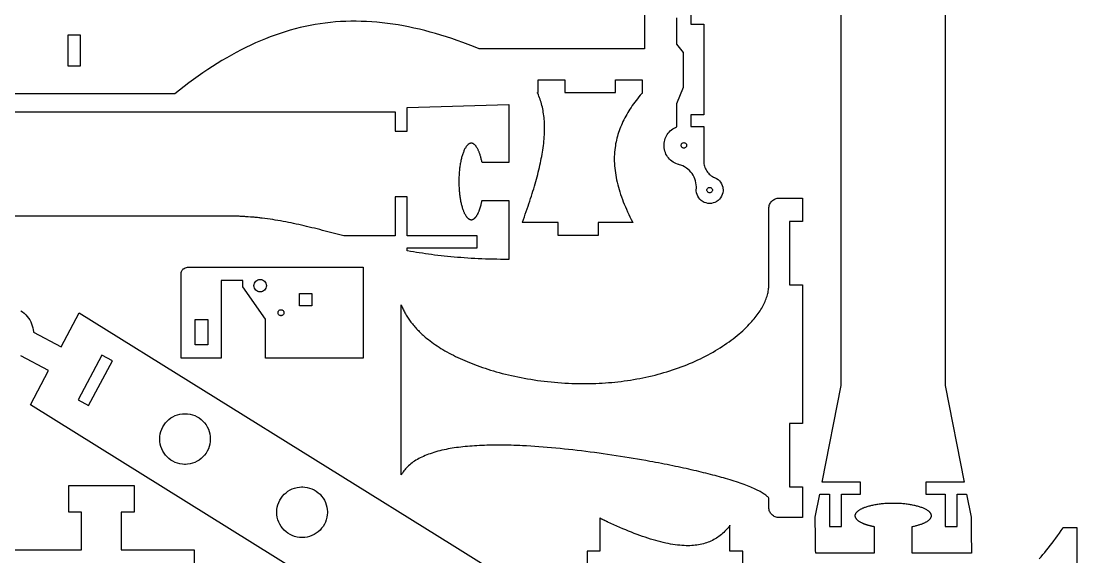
# Model space of a CAD drawing. Extents: x 0 to 272, y 0 to 398.
# Drawn here: x 105.3 to 269, y 164.9 to 247.9 of the extents above; entities that cross this region are included whole.
import ezdxf

# ---------------------------------------------------------------- set-up
doc = ezdxf.new("R2010")
doc.units = 0
doc.layers.get('0').update_dxf_attribs({"linetype": 'CONTINUOUS'})

msp = doc.modelspace()

# ---------------------------------------------------------------- linework, layer by layer
at = {"color": 0}
for points in [[(248.551, 368.201), (248.551, 191.433), (251.483, 176.447), (245.551, 176.447), (245.551, 174.596), (248.551, 174.596), (248.551, 169.568), (250.401, 169.568), (250.401, 174.596), (251.846, 174.596), (252.551, 170.99), (252.551, 170.526), (252.569, 168.204), (252.614, 165.882), (252.626, 165.418), (243.401, 165.418), (243.401, 169.556), (243.535, 169.581), (243.667, 169.608), (243.796, 169.638), (243.922, 169.667), (244.047, 169.697), (244.168, 169.729), (244.287, 169.761), (244.406, 169.794), (244.519, 169.829), (244.631, 169.865), (244.739, 169.901), (244.846, 169.939), (244.949, 169.978), (245.049, 170.017), (245.144, 170.056), (245.239, 170.096), (245.329, 170.138), (245.417, 170.179), (245.5, 170.222), (245.581, 170.265), (245.658, 170.308), (245.732, 170.353), (245.801, 170.397), (245.868, 170.442), (245.931, 170.487), (245.989, 170.533), (246.043, 170.579), (246.094, 170.626), (246.142, 170.672), (246.185, 170.719), (246.224, 170.767), (246.257, 170.811), (246.286, 170.856), (246.314, 170.901), (246.336, 170.946), (246.357, 170.99), (246.374, 171.035), (246.386, 171.081), (246.396, 171.125), (246.403, 171.169), (246.406, 171.214), (246.404, 171.258), (246.401, 171.303), (246.393, 171.347), (246.383, 171.392), (246.369, 171.436), (246.351, 171.481), (246.331, 171.525), (246.307, 171.569), (246.279, 171.614), (246.249, 171.657), (246.214, 171.701), (246.176, 171.744), (246.135, 171.789), (246.09, 171.832), (246.042, 171.875), (245.99, 171.918), (245.936, 171.961), (245.878, 172.004), (245.817, 172.047), (245.751, 172.09), (245.683, 172.132), (245.59, 172.185), (245.493, 172.236), (245.39, 172.288), (245.283, 172.337), (245.171, 172.386), (245.054, 172.433), (244.932, 172.481), (244.806, 172.525), (244.675, 172.569), (244.54, 172.612), (244.401, 172.653), (244.26, 172.693), (244.114, 172.732), (243.964, 172.769), (243.811, 172.804), (243.654, 172.839), (243.496, 172.871), (243.333, 172.903), (243.168, 172.932), (243.001, 172.96), (242.831, 172.985), (242.658, 173.01), (242.485, 173.032), (242.308, 173.053), (242.129, 173.071), (241.95, 173.087), (241.768, 173.103), (241.586, 173.115), (241.401, 173.126), (241.217, 173.135), (241.031, 173.142), (240.844, 173.146), (240.658, 173.149), (240.472, 173.15), (240.286, 173.149), (240.1, 173.144), (239.914, 173.139), (239.729, 173.132), (239.546, 173.122), (239.361, 173.112), (239.179, 173.099), (238.999, 173.085), (238.818, 173.068), (238.64, 173.05), (238.464, 173.029), (238.289, 173.007), (238.117, 172.983), (237.947, 172.958), (237.779, 172.932), (237.614, 172.903), (237.451, 172.872), (237.293, 172.84), (237.136, 172.807), (236.983, 172.772), (236.835, 172.736), (236.688, 172.697), (236.546, 172.657), (236.408, 172.617), (236.274, 172.574), (236.144, 172.529), (236.046, 172.494), (235.95, 172.457), (235.857, 172.419), (235.767, 172.382), (235.679, 172.343), (235.596, 172.304), (235.515, 172.264), (235.438, 172.224), (235.362, 172.182), (235.29, 172.14), (235.222, 172.099), (235.157, 172.056), (235.096, 172.013), (235.037, 171.969), (234.982, 171.926), (234.929, 171.882), (234.881, 171.837), (234.835, 171.794), (234.792, 171.75), (234.753, 171.706), (234.718, 171.66), (234.686, 171.615), (234.657, 171.571), (234.632, 171.526), (234.61, 171.482), (234.592, 171.436), (234.576, 171.392), (234.565, 171.349), (234.557, 171.304), (234.553, 171.26), (234.551, 171.217), (234.554, 171.176), (234.558, 171.136), (234.567, 171.097), (234.576, 171.057), (234.59, 171.017), (234.607, 170.976), (234.625, 170.936), (234.647, 170.896), (234.671, 170.856), (234.699, 170.815), (234.728, 170.775), (234.761, 170.735), (234.796, 170.694), (234.833, 170.654), (234.875, 170.614), (234.918, 170.575), (234.964, 170.535), (235.013, 170.496), (235.064, 170.457), (235.118, 170.418), (235.175, 170.381), (235.233, 170.342), (235.296, 170.304), (235.36, 170.267), (235.428, 170.231), (235.497, 170.193), (235.569, 170.157), (235.644, 170.122), (235.722, 170.087), (235.803, 170.053), (235.85, 170.032), (235.9, 170.013), (235.949, 169.993), (236, 169.974), (236.05, 169.954), (236.103, 169.936), (236.156, 169.917), (236.208, 169.899), (236.263, 169.881), (236.318, 169.862), (236.374, 169.844), (236.429, 169.828), (236.486, 169.81), (236.544, 169.793), (236.603, 169.776), (236.662, 169.76), (236.721, 169.743), (236.782, 169.728), (236.843, 169.711), (236.904, 169.696), (236.967, 169.681), (237.029, 169.665), (237.093, 169.651), (237.157, 169.636), (237.221, 169.622), (237.286, 169.608), (237.351, 169.594), (237.418, 169.581), (237.485, 169.568), (237.551, 169.556), (237.551, 169.556), (237.551, 165.418), (228.468, 165.418), (228.457, 165.882), (228.418, 168.204), (228.401, 170.526), (228.401, 170.99), (229.107, 174.596), (230.617, 174.596), (230.617, 169.568), (232.467, 169.568), (232.467, 174.596), (235.401, 174.596), (235.401, 176.447), (229.469, 176.447), (232.401, 191.433), (232.401, 368.201)], [(201.928, 255.883), (201.928, 243.561), (176.303, 243.561), (176.303, 243.561), (176.303, 243.561), (176.303, 243.561), (176.3, 243.561), (176.3, 243.563), (176.299, 243.563), (176.299, 243.563), (176.299, 243.563), (176.299, 243.564), (176.296, 243.564), (176.296, 243.564), (176.296, 243.564), (176.296, 243.564), (176.293, 243.564), (176.293, 243.565), (176.292, 243.565), (176.292, 243.565), (176.292, 243.565), (176.292, 243.567), (176.289, 243.567), (176.289, 243.567), (175.436, 243.911), (174.585, 244.242), (173.736, 244.56), (172.892, 244.864), (172.046, 245.154), (171.203, 245.431), (170.361, 245.693), (169.524, 245.942), (168.686, 246.175), (167.853, 246.394), (167.021, 246.6), (166.189, 246.789), (165.361, 246.964), (164.536, 247.124), (163.714, 247.267), (162.892, 247.396), (162.074, 247.508), (161.256, 247.606), (160.442, 247.686), (159.631, 247.751), (158.821, 247.799), (158.014, 247.831), (157.21, 247.846), (156.407, 247.843), (155.606, 247.824), (154.81, 247.787), (154.014, 247.733), (153.224, 247.662), (152.432, 247.572), (151.646, 247.465), (150.861, 247.34), (150.078, 247.197), (149.299, 247.036), (148.524, 246.858), (147.749, 246.662), (146.978, 246.449), (146.206, 246.218), (145.439, 245.971), (144.674, 245.707), (143.911, 245.428), (143.153, 245.131), (142.393, 244.817), (141.639, 244.487), (140.885, 244.143), (140.135, 243.782), (139.385, 243.406), (138.639, 243.014), (137.893, 242.607), (137.152, 242.185), (136.411, 241.749), (135.673, 241.297), (134.936, 240.831), (134.203, 240.35), (133.47, 239.856), (132.741, 239.346), (132.012, 238.824), (131.286, 238.287), (130.561, 237.737), (129.839, 237.175), (129.118, 236.599), (129.098, 236.582), (97.5601, 236.582)], [(209.101, 249.419), (209.101, 247.419), (211.101, 247.419), (211.101, 233.369), (209.101, 233.369), (209.101, 231.519), (211.101, 231.519), (211.101, 226.14), (211.11, 225.982), (211.132, 225.774), (211.171, 225.571), (211.224, 225.371), (211.29, 225.178), (211.372, 224.99), (211.465, 224.81), (211.572, 224.636), (211.69, 224.472), (211.821, 224.315), (211.962, 224.168), (212.115, 224.032), (212.279, 223.907), (212.451, 223.793), (212.635, 223.692), (212.778, 223.624), (212.826, 223.603), (212.893, 223.575), (213.085, 223.474), (213.319, 223.311), (213.528, 223.119), (213.708, 222.904), (213.857, 222.665), (213.974, 222.407), (214.053, 222.133), (214.09, 221.919), (214.096, 221.847), (214.101, 221.775), (214.097, 221.557), (214.06, 221.275), (213.985, 221.003), (213.874, 220.743), (213.729, 220.501), (213.551, 220.282), (213.344, 220.086), (213.171, 219.956), (213.108, 219.918), (213.047, 219.881), (212.851, 219.785), (212.583, 219.689), (212.306, 219.632), (212.025, 219.614), (211.744, 219.632), (211.467, 219.69), (211.199, 219.786), (211.003, 219.882), (210.942, 219.919), (210.881, 219.957), (210.707, 220.087), (210.499, 220.283), (210.322, 220.504), (210.178, 220.746), (210.067, 221.004), (209.993, 221.278), (209.956, 221.56), (209.951, 221.778), (209.957, 221.85), (209.964, 221.931), (209.968, 222.176), (209.95, 222.497), (209.904, 222.813), (209.832, 223.118), (209.733, 223.415), (209.611, 223.703), (209.464, 223.976), (209.294, 224.236), (209.104, 224.481), (208.893, 224.708), (208.663, 224.918), (208.413, 225.108), (208.147, 225.276), (207.864, 225.422), (207.567, 225.544), (207.333, 225.619), (207.254, 225.64), (207.193, 225.656), (207.015, 225.712), (206.785, 225.803), (206.565, 225.911), (206.357, 226.033), (206.16, 226.174), (205.974, 226.326), (205.801, 226.493), (205.643, 226.672), (205.5, 226.864), (205.371, 227.067), (205.257, 227.278), (205.161, 227.5), (205.082, 227.729), (205.021, 227.965), (204.978, 228.21), (204.958, 228.396), (204.956, 228.458), (204.953, 228.519), (204.953, 228.707), (204.969, 228.954), (205.006, 229.196), (205.061, 229.432), (205.135, 229.662), (205.225, 229.885), (205.332, 230.099), (205.456, 230.304), (205.594, 230.499), (205.749, 230.683), (205.917, 230.854), (206.099, 231.013), (206.294, 231.157), (206.501, 231.287), (206.721, 231.401), (206.893, 231.475), (206.951, 231.497), (206.951, 235.119), (206.951, 235.119), (207.951, 237.643), (207.951, 243.011), (206.951, 244.319), (206.951, 248.375)], [(12.53, 233.808), (163.285, 233.808), (163.285, 230.808), (165.135, 230.808), (165.135, 234.471), (180.875, 234.925), (180.875, 225.944), (176.739, 225.944), (176.712, 226.079), (176.685, 226.21), (176.657, 226.339), (176.628, 226.465), (176.597, 226.59), (176.565, 226.712), (176.532, 226.832), (176.499, 226.949), (176.464, 227.063), (176.428, 227.174), (176.392, 227.283), (176.354, 227.389), (176.317, 227.492), (176.278, 227.592), (176.237, 227.689), (176.197, 227.782), (176.156, 227.872), (176.114, 227.96), (176.072, 228.044), (176.029, 228.125), (175.985, 228.201), (175.942, 228.275), (175.897, 228.344), (175.851, 228.411), (175.806, 228.474), (175.76, 228.532), (175.714, 228.588), (175.668, 228.639), (175.621, 228.685), (175.574, 228.728), (175.528, 228.767), (175.482, 228.801), (175.435, 228.832), (175.389, 228.86), (175.343, 228.883), (175.296, 228.903), (175.25, 228.919), (175.204, 228.932), (175.157, 228.942), (175.111, 228.947), (175.065, 228.949), (175.018, 228.947), (174.972, 228.942), (174.926, 228.933), (174.881, 228.921), (174.835, 228.904), (174.789, 228.885), (174.743, 228.861), (174.697, 228.833), (174.651, 228.803), (174.607, 228.769), (174.561, 228.731), (174.515, 228.689), (174.471, 228.643), (174.426, 228.594), (174.381, 228.542), (174.336, 228.486), (174.292, 228.426), (174.249, 228.362), (174.204, 228.294), (174.149, 228.206), (174.094, 228.11), (174.042, 228.007), (173.99, 227.901), (173.939, 227.789), (173.89, 227.671), (173.842, 227.549), (173.794, 227.422), (173.749, 227.29), (173.704, 227.156), (173.661, 227.015), (173.619, 226.871), (173.579, 226.722), (173.54, 226.571), (173.503, 226.415), (173.467, 226.256), (173.433, 226.093), (173.401, 225.928), (173.371, 225.76), (173.342, 225.589), (173.314, 225.415), (173.289, 225.239), (173.267, 225.06), (173.244, 224.879), (173.225, 224.697), (173.208, 224.513), (173.192, 224.326), (173.179, 224.139), (173.168, 223.95), (173.158, 223.76), (173.153, 223.575), (173.147, 223.389), (173.144, 223.203), (173.144, 223.017), (173.146, 222.829), (173.149, 222.644), (173.154, 222.458), (173.161, 222.274), (173.171, 222.089), (173.182, 221.906), (173.194, 221.724), (173.21, 221.542), (173.226, 221.362), (173.244, 221.183), (173.264, 221.007), (173.286, 220.833), (173.31, 220.661), (173.335, 220.49), (173.362, 220.324), (173.39, 220.158), (173.421, 219.996), (173.453, 219.836), (173.486, 219.681), (173.521, 219.528), (173.558, 219.378), (173.596, 219.232), (173.636, 219.09), (173.678, 218.951), (173.719, 218.818), (173.764, 218.688), (173.81, 218.563), (173.844, 218.472), (173.881, 218.383), (173.917, 218.297), (173.954, 218.215), (173.992, 218.135), (174.031, 218.057), (174.069, 217.983), (174.108, 217.911), (174.149, 217.843), (174.189, 217.776), (174.229, 217.714), (174.271, 217.654), (174.313, 217.597), (174.353, 217.543), (174.396, 217.492), (174.438, 217.443), (174.479, 217.399), (174.522, 217.357), (174.565, 217.318), (174.608, 217.282), (174.65, 217.249), (174.693, 217.219), (174.736, 217.193), (174.779, 217.169), (174.822, 217.149), (174.864, 217.132), (174.907, 217.118), (174.95, 217.107), (174.992, 217.1), (175.033, 217.096), (175.075, 217.096), (175.115, 217.097), (175.156, 217.103), (175.196, 217.11), (175.236, 217.121), (175.276, 217.133), (175.317, 217.15), (175.357, 217.168), (175.397, 217.19), (175.438, 217.214), (175.478, 217.242), (175.518, 217.271), (175.558, 217.303), (175.599, 217.339), (175.639, 217.376), (175.678, 217.417), (175.718, 217.461), (175.757, 217.507), (175.797, 217.556), (175.836, 217.607), (175.875, 217.661), (175.913, 217.718), (175.951, 217.776), (175.989, 217.839), (176.026, 217.903), (176.064, 217.971), (176.1, 218.04), (176.136, 218.112), (176.172, 218.188), (176.207, 218.265), (176.242, 218.346), (176.275, 218.429), (176.294, 218.475), (176.313, 218.522), (176.331, 218.571), (176.349, 218.619), (176.365, 218.668), (176.383, 218.718), (176.401, 218.769), (176.418, 218.821), (176.435, 218.872), (176.451, 218.925), (176.468, 218.978), (176.485, 219.032), (176.5, 219.086), (176.517, 219.142), (176.532, 219.197), (176.547, 219.253), (176.563, 219.31), (176.578, 219.367), (176.592, 219.425), (176.607, 219.483), (176.621, 219.542), (176.649, 219.661), (176.663, 219.722), (176.675, 219.783), (176.689, 219.844), (176.701, 219.907), (176.714, 219.969), (176.726, 220.032), (176.739, 220.094), (180.875, 220.094), (180.875, 210.944), (180.8, 210.944), (180.199, 210.947), (179.604, 210.951), (179.015, 210.96), (178.432, 210.972), (177.856, 210.987), (177.285, 211.006), (176.719, 211.026), (176.161, 211.051), (175.608, 211.078), (175.06, 211.108), (174.518, 211.142), (173.982, 211.178), (173.45, 211.217), (172.925, 211.26), (172.404, 211.304), (171.89, 211.351), (171.381, 211.401), (170.875, 211.454), (170.376, 211.508), (169.882, 211.567), (169.392, 211.626), (168.907, 211.689), (168.428, 211.754), (167.951, 211.821), (167.482, 211.89), (167.015, 211.962), (166.554, 212.036), (166.097, 212.111), (165.644, 212.19), (165.196, 212.269), (165.135, 212.281), (165.135, 212.281), (165.135, 212.724), (175.962, 212.724), (175.962, 214.574), (165.135, 214.574), (165.135, 220.658), (163.285, 220.658), (163.285, 214.574), (155.314, 214.574), (155.314, 214.575), (155.308, 214.575), (155.308, 214.576), (155.306, 214.576), (154.885, 214.689), (154.467, 214.8), (154.05, 214.911), (153.635, 215.021), (153.221, 215.129), (152.81, 215.237), (152.399, 215.346), (151.987, 215.451), (151.579, 215.556), (151.171, 215.66), (150.764, 215.761), (150.358, 215.862), (149.951, 215.961), (149.547, 216.058), (149.142, 216.153), (148.737, 216.247), (148.333, 216.337), (147.929, 216.426), (147.525, 216.514), (147.121, 216.597), (146.717, 216.679), (146.311, 216.758), (145.907, 216.835), (145.501, 216.908), (145.096, 216.979), (144.689, 217.047), (144.281, 217.111), (143.872, 217.172), (143.462, 217.231), (143.053, 217.285), (142.64, 217.336), (142.464, 217.357), (142.286, 217.376), (142.11, 217.396), (141.932, 217.415), (141.754, 217.433), (141.576, 217.45), (141.399, 217.467), (141.219, 217.483), (141.042, 217.499), (140.862, 217.513), (140.504, 217.54), (140.325, 217.553), (140.144, 217.565), (139.965, 217.576), (139.785, 217.586), (139.604, 217.597), (139.424, 217.606), (139.243, 217.614), (139.061, 217.622), (138.88, 217.629), (138.698, 217.635), (138.516, 217.64), (138.333, 217.646), (138.151, 217.65), (137.968, 217.653), (137.786, 217.656), (137.602, 217.657), (137.418, 217.658), (12.53, 217.658)], [(105.242, 202.987), (105.517, 202.801), (105.775, 202.594), (106.015, 202.368), (106.236, 202.124), (106.437, 201.861), (106.616, 201.585), (106.773, 201.293), (106.906, 200.989), (107.015, 200.672), (107.098, 200.346), (107.154, 200.01), (107.179, 199.751), (107.183, 199.665), (111.494, 197.375), (114.306, 202.667), (172.103, 166.735), (221.114, 136.11)], [(172.026, 147.74), (106.728, 188.406), (109.547, 193.71), (105.236, 196.001)], [(96.3767, 165.922), (114.664, 165.922), (114.664, 171.772), (114.664, 171.772), (112.664, 171.772), (112.664, 175.922), (122.816, 175.922), (122.816, 171.772), (120.815, 171.772), (120.815, 165.922), (132.113, 165.922), (132.113, 151.119), (127.963, 151.119), (127.963, 155.119), (124.113, 155.119), (124.113, 147.269), (132.113, 147.269), (132.113, 111.724), (107.391, 111.724), (107.391, 107.874), (110.391, 107.874), (110.391, 103.724), (100.241, 103.724)], [(217.167, 157.572), (217.167, 165.722), (215.167, 165.722), (215.167, 169.742), (215.163, 169.736), (215.157, 169.731), (215.153, 169.725), (215.149, 169.719), (215.144, 169.712), (215.14, 169.707), (215.133, 169.701), (215.131, 169.696), (215.126, 169.69), (215.122, 169.685), (215.117, 169.678), (215.112, 169.672), (215.108, 169.667), (215.104, 169.661), (215.1, 169.656), (215.094, 169.65), (215.09, 169.644), (215.086, 169.638), (215.082, 169.632), (215.076, 169.626), (215.072, 169.621), (215.068, 169.615), (215.064, 169.608), (215.06, 169.603), (215.054, 169.597), (215.046, 169.586), (215.042, 169.581), (215.036, 169.575), (215.032, 169.568), (214.875, 169.372), (214.715, 169.183), (214.55, 168.999), (214.381, 168.822), (214.207, 168.651), (214.029, 168.487), (213.847, 168.329), (213.661, 168.178), (213.471, 168.033), (213.275, 167.896), (213.075, 167.764), (212.871, 167.639), (212.663, 167.521), (212.447, 167.41), (212.231, 167.306), (212.008, 167.207), (211.779, 167.117), (211.549, 167.033), (211.311, 166.957), (211.069, 166.886), (210.822, 166.824), (210.571, 166.768), (210.315, 166.719), (210.054, 166.679), (209.788, 166.644), (209.517, 166.618), (209.24, 166.597), (208.958, 166.586), (208.672, 166.581), (208.379, 166.583), (208.053, 166.594), (207.718, 166.615), (207.379, 166.644), (207.033, 166.681), (206.682, 166.726), (206.322, 166.781), (205.961, 166.842), (205.593, 166.911), (205.219, 166.99), (204.84, 167.075), (204.456, 167.168), (204.067, 167.269), (203.672, 167.378), (203.272, 167.493), (202.868, 167.617), (202.458, 167.746), (202.044, 167.883), (201.625, 168.028), (201.201, 168.178), (200.772, 168.336), (200.34, 168.5), (199.903, 168.671), (199.461, 168.847), (199.015, 169.031), (198.565, 169.219), (198.111, 169.415), (197.654, 169.617), (197.192, 169.824), (196.726, 170.036), (196.254, 170.254), (196.219, 170.272), (196.182, 170.29), (196.144, 170.307), (196.107, 170.325), (196.032, 170.36), (195.994, 170.378), (195.957, 170.396), (195.882, 170.432), (195.844, 170.45), (195.768, 170.485), (195.729, 170.503), (195.693, 170.521), (195.654, 170.539), (195.618, 170.557), (195.54, 170.594), (195.504, 170.612), (195.428, 170.649), (195.39, 170.667), (195.353, 170.685), (195.314, 170.704), (195.276, 170.722), (195.2, 170.76), (195.163, 170.778), (195.125, 170.796), (195.121, 170.799), (195.117, 170.8), (195.114, 170.801), (195.11, 170.803), (195.107, 170.806), (195.103, 170.807), (195.097, 170.808), (195.092, 170.813), (195.089, 170.814), (195.085, 170.815), (195.079, 170.818), (195.078, 170.819), (195.072, 170.821), (195.071, 170.822), (195.067, 170.825), (195.064, 170.826), (195.054, 170.829), (195.053, 170.832), (195.049, 170.833), (195.046, 170.835), (195.04, 170.837), (195.038, 170.839), (195.033, 170.84), (195.029, 170.842), (195.028, 170.844), (195.024, 170.846), (195.019, 170.847), (195.017, 170.849), (195.017, 170.849), (195.017, 165.722), (193.017, 165.722), (193.017, 157.572)], [(263.112, 164.551), (263.401, 164.871), (263.689, 165.199), (263.975, 165.535), (264.263, 165.881), (264.549, 166.235), (264.833, 166.597), (265.118, 166.968), (265.403, 167.346), (265.688, 167.732), (265.971, 168.126), (266.254, 168.529), (266.537, 168.939), (266.819, 169.356), (266.821, 169.357), (266.821, 169.358), (266.824, 169.361), (266.824, 169.362), (266.825, 169.364), (266.825, 169.365), (266.826, 169.365), (266.826, 169.367), (266.828, 169.368), (266.828, 169.371), (266.829, 169.371), (266.832, 169.374), (266.832, 169.375), (266.833, 169.376), (266.835, 169.378), (266.835, 169.379), (266.836, 169.382), (266.838, 169.382), (266.838, 169.383), (266.839, 169.385), (266.839, 169.386), (266.84, 169.388), (266.842, 169.389), (268.957, 169.389), (268.957, 163.183)]]:
    msp.add_lwpolyline(points, dxfattribs=at)
for points in [[(112.564, 245.749), (114.414, 245.749), (114.414, 240.899), (112.564, 240.899), (112.564, 245.749)], [(201.261, 236.375), (201.043, 236.111), (200.831, 235.847), (200.625, 235.581), (200.422, 235.314), (200.226, 235.046), (200.036, 234.778), (199.853, 234.507), (199.674, 234.236), (199.501, 233.964), (199.333, 233.69), (199.174, 233.415), (199.018, 233.139), (198.869, 232.862), (198.726, 232.585), (198.59, 232.306), (198.46, 232.025), (198.335, 231.743), (198.218, 231.46), (198.107, 231.175), (198.001, 230.89), (197.903, 230.603), (197.811, 230.315), (197.726, 230.026), (197.647, 229.736), (197.576, 229.443), (197.511, 229.15), (197.453, 228.856), (197.403, 228.56), (197.358, 228.263), (197.315, 227.918), (197.283, 227.571), (197.26, 227.221), (197.246, 226.871), (197.242, 226.518), (197.246, 226.163), (197.26, 225.807), (197.283, 225.449), (197.315, 225.087), (197.357, 224.726), (197.404, 224.362), (197.462, 223.997), (197.529, 223.631), (197.603, 223.261), (197.686, 222.89), (197.778, 222.518), (197.878, 222.144), (197.985, 221.769), (198.1, 221.392), (198.225, 221.013), (198.354, 220.633), (198.493, 220.251), (198.639, 219.868), (198.793, 219.483), (198.954, 219.096), (199.122, 218.708), (199.299, 218.319), (199.482, 217.929), (199.671, 217.536), (199.867, 217.143), (200.071, 216.749), (200.072, 216.744), (200.075, 216.74), (200.076, 216.737), (200.078, 216.733), (200.079, 216.729), (200.082, 216.726), (200.086, 216.719), (200.087, 216.715), (200.089, 216.711), (200.092, 216.708), (200.094, 216.7), (200.097, 216.697), (200.1, 216.693), (200.101, 216.689), (200.103, 216.686), (200.104, 216.682), (200.108, 216.675), (200.11, 216.671), (200.112, 216.668), (200.114, 216.664), (200.117, 216.66), (200.118, 216.657), (200.119, 216.653), (200.122, 216.649), (200.125, 216.646), (200.125, 216.642), (200.128, 216.639), (194.742, 216.639), (194.742, 214.639), (188.56, 214.639), (188.56, 216.639), (182.957, 216.639), (182.994, 216.739), (183.147, 217.151), (183.297, 217.561), (183.444, 217.968), (183.589, 218.374), (183.732, 218.775), (183.868, 219.175), (184.004, 219.572), (184.136, 219.967), (184.264, 220.358), (184.39, 220.747), (184.513, 221.133), (184.632, 221.517), (184.747, 221.897), (184.86, 222.275), (184.969, 222.65), (185.075, 223.022), (185.176, 223.39), (185.275, 223.757), (185.369, 224.119), (185.46, 224.478), (185.547, 224.835), (185.632, 225.188), (185.711, 225.538), (185.786, 225.885), (185.858, 226.228), (185.926, 226.567), (185.99, 226.903), (186.05, 227.236), (186.107, 227.565), (186.158, 227.892), (186.21, 228.24), (186.257, 228.585), (186.296, 228.925), (186.332, 229.26), (186.361, 229.592), (186.386, 229.918), (186.406, 230.239), (186.419, 230.557), (186.429, 230.869), (186.432, 231.178), (186.431, 231.482), (186.425, 231.782), (186.414, 232.076), (186.397, 232.368), (186.375, 232.656), (186.35, 232.938), (186.318, 233.215), (186.282, 233.489), (186.24, 233.76), (186.194, 234.025), (186.143, 234.286), (186.087, 234.544), (186.028, 234.797), (185.962, 235.047), (185.893, 235.293), (185.819, 235.533), (185.74, 235.771), (185.657, 236.006), (185.568, 236.235), (185.476, 236.461), (185.379, 236.682), (185.375, 236.693), (185.372, 236.699), (185.369, 236.704), (185.368, 236.707), (185.364, 236.718), (185.361, 236.721), (185.358, 236.728), (185.357, 236.732), (185.353, 236.743), (185.35, 236.746), (185.347, 236.753), (185.346, 236.757), (185.342, 236.767), (185.339, 236.771), (185.336, 236.778), (185.335, 236.782), (185.332, 236.789), (185.435, 236.789), (185.435, 238.789), (189.589, 238.789), (189.589, 236.789), (197.439, 236.789), (197.439, 238.789), (201.585, 238.789), (201.585, 236.639), (201.485, 236.639), (201.261, 236.375)], [(208.451, 228.617), (208.451, 228.594), (208.443, 228.531), (208.418, 228.451), (208.379, 228.379), (208.326, 228.315), (208.264, 228.264), (208.192, 228.225), (208.112, 228.2), (208.047, 228.192), (208.006, 228.192), (207.94, 228.2), (207.861, 228.225), (207.789, 228.264), (207.726, 228.315), (207.674, 228.379), (207.635, 228.451), (207.61, 228.531), (207.601, 228.594), (207.601, 228.638), (207.61, 228.703), (207.635, 228.782), (207.674, 228.854), (207.726, 228.917), (207.789, 228.969), (207.861, 229.008), (207.94, 229.033), (208.006, 229.042), (208.047, 229.042), (208.112, 229.033), (208.192, 229.008), (208.264, 228.969), (208.326, 228.917), (208.379, 228.854), (208.418, 228.782), (208.443, 228.703), (208.451, 228.638), (208.451, 228.617)], [(212.451, 221.688), (212.451, 221.667), (212.443, 221.603), (212.418, 221.522), (212.379, 221.45), (212.326, 221.388), (212.264, 221.336), (212.192, 221.297), (212.112, 221.272), (212.047, 221.263), (212.006, 221.263), (211.94, 221.272), (211.861, 221.297), (211.789, 221.336), (211.726, 221.388), (211.674, 221.45), (211.635, 221.522), (211.61, 221.603), (211.601, 221.667), (211.601, 221.71), (211.61, 221.774), (211.635, 221.854), (211.674, 221.926), (211.726, 221.989), (211.789, 222.04), (211.861, 222.081), (211.94, 222.104), (212.006, 222.112), (212.047, 222.112), (212.112, 222.104), (212.192, 222.081), (212.264, 222.04), (212.326, 221.989), (212.379, 221.926), (212.418, 221.854), (212.443, 221.774), (212.451, 221.71), (212.451, 221.688)], [(164.207, 203.872), (164.214, 203.858), (164.219, 203.844), (164.226, 203.829), (164.233, 203.815), (164.239, 203.801), (164.246, 203.786), (164.253, 203.772), (164.258, 203.758), (164.265, 203.743), (164.278, 203.714), (164.285, 203.7), (164.29, 203.686), (164.297, 203.671), (164.31, 203.643), (164.315, 203.628), (164.322, 203.614), (164.329, 203.6), (164.342, 203.571), (164.347, 203.557), (164.354, 203.542), (164.361, 203.528), (164.367, 203.513), (164.374, 203.499), (164.379, 203.485), (164.386, 203.469), (164.393, 203.456), (164.467, 203.293), (164.543, 203.131), (164.624, 202.969), (164.707, 202.808), (164.793, 202.649), (164.882, 202.489), (164.974, 202.331), (165.071, 202.174), (165.168, 202.017), (165.269, 201.861), (165.374, 201.706), (165.481, 201.551), (165.592, 201.397), (165.706, 201.246), (165.822, 201.093), (165.942, 200.942), (166.065, 200.792), (166.19, 200.643), (166.321, 200.494), (166.451, 200.347), (166.589, 200.2), (166.725, 200.054), (166.867, 199.908), (167.011, 199.764), (167.158, 199.621), (167.308, 199.478), (167.464, 199.336), (167.621, 199.196), (167.779, 199.056), (167.942, 198.915), (168.186, 198.714), (168.436, 198.514), (168.693, 198.315), (168.957, 198.119), (169.228, 197.925), (169.504, 197.732), (169.789, 197.542), (170.079, 197.353), (170.375, 197.167), (170.679, 196.983), (170.989, 196.8), (171.304, 196.621), (171.628, 196.443), (171.956, 196.268), (172.292, 196.094), (172.632, 195.924), (172.981, 195.756), (173.335, 195.59), (173.696, 195.426), (174.06, 195.267), (174.432, 195.108), (174.811, 194.953), (175.196, 194.8), (175.585, 194.65), (175.981, 194.503), (176.382, 194.358), (176.79, 194.217), (177.204, 194.079), (177.624, 193.943), (178.049, 193.81), (178.497, 193.676), (178.953, 193.544), (179.414, 193.417), (179.881, 193.293), (180.353, 193.174), (180.831, 193.057), (181.314, 192.944), (181.8, 192.837), (182.293, 192.733), (182.789, 192.635), (183.29, 192.54), (183.796, 192.45), (184.307, 192.364), (184.818, 192.283), (185.335, 192.208), (185.856, 192.136), (186.379, 192.069), (186.907, 192.008), (187.436, 191.953), (187.968, 191.903), (188.503, 191.857), (189.04, 191.817), (189.582, 191.783), (190.122, 191.756), (190.667, 191.732), (191.214, 191.715), (191.76, 191.703), (192.308, 191.699), (192.858, 191.699), (193.408, 191.706), (193.899, 191.718), (194.389, 191.735), (194.878, 191.757), (195.368, 191.783), (195.858, 191.817), (196.347, 191.853), (196.836, 191.896), (197.325, 191.943), (197.814, 191.996), (198.3, 192.054), (198.786, 192.117), (199.271, 192.185), (199.754, 192.258), (200.236, 192.336), (200.717, 192.419), (201.196, 192.508), (201.672, 192.601), (202.146, 192.701), (202.618, 192.804), (203.089, 192.913), (203.554, 193.026), (204.018, 193.146), (204.479, 193.269), (204.939, 193.4), (205.392, 193.533), (205.843, 193.674), (206.29, 193.818), (206.735, 193.967), (207.175, 194.122), (207.61, 194.281), (208.05, 194.449), (208.485, 194.622), (208.915, 194.8), (209.34, 194.982), (209.761, 195.169), (210.175, 195.361), (210.585, 195.557), (210.989, 195.757), (211.389, 195.96), (211.779, 196.168), (212.167, 196.379), (212.547, 196.594), (212.921, 196.813), (213.289, 197.035), (213.65, 197.26), (214.004, 197.487), (214.351, 197.718), (214.692, 197.951), (215.025, 198.186), (215.351, 198.425), (215.671, 198.665), (215.982, 198.907), (216.283, 199.151), (216.579, 199.397), (216.865, 199.646), (217.144, 199.894), (217.415, 200.146), (217.678, 200.397), (217.932, 200.65), (218.175, 200.903), (218.371, 201.112), (218.557, 201.321), (218.739, 201.529), (218.914, 201.739), (219.083, 201.947), (219.247, 202.156), (219.403, 202.364), (219.554, 202.574), (219.7, 202.781), (219.836, 202.989), (219.967, 203.197), (220.092, 203.404), (220.21, 203.61), (220.322, 203.817), (220.428, 204.022), (220.526, 204.228), (220.618, 204.432), (220.704, 204.635), (220.782, 204.837), (220.854, 205.04), (220.921, 205.24), (220.979, 205.44), (221.032, 205.64), (221.075, 205.837), (221.114, 206.035), (221.146, 206.231), (221.171, 206.425), (221.189, 206.618), (221.197, 206.81), (221.201, 207), (221.201, 218.883), (221.21, 219.006), (221.233, 219.165), (221.275, 219.318), (221.326, 219.465), (221.394, 219.606), (221.475, 219.737), (221.567, 219.861), (221.671, 219.974), (221.783, 220.078), (221.907, 220.169), (222.039, 220.25), (222.178, 220.317), (222.325, 220.371), (222.479, 220.41), (222.639, 220.435), (222.76, 220.443), (226.401, 220.443), (226.401, 216.822), (224.401, 216.822), (224.401, 207.022), (226.401, 207.022), (226.401, 185.508), (224.401, 185.508), (224.401, 175.708), (226.401, 175.708), (226.401, 170.932), (222.76, 170.932), (222.639, 170.942), (222.479, 170.965), (222.325, 171.004), (222.178, 171.058), (222.039, 171.125), (221.907, 171.206), (221.783, 171.299), (221.671, 171.401), (221.567, 171.514), (221.475, 171.638), (221.394, 171.769), (221.326, 171.908), (221.275, 172.056), (221.233, 172.21), (221.21, 172.369), (221.201, 172.492), (221.201, 173.957), (221.125, 174.044), (221.039, 174.133), (220.946, 174.224), (220.839, 174.313), (220.725, 174.404), (220.601, 174.496), (220.469, 174.589), (220.326, 174.682), (220.175, 174.776), (220.014, 174.871), (219.843, 174.967), (219.664, 175.063), (219.474, 175.16), (219.275, 175.258), (219.067, 175.356), (218.85, 175.456), (218.624, 175.554), (218.389, 175.654), (218.142, 175.754), (217.889, 175.856), (217.624, 175.956), (217.351, 176.058), (217.071, 176.16), (216.778, 176.263), (216.478, 176.365), (216.168, 176.468), (215.849, 176.572), (215.521, 176.676), (215.183, 176.781), (214.839, 176.883), (214.482, 176.989), (214.171, 177.078), (213.854, 177.168), (213.532, 177.258), (213.2, 177.349), (212.864, 177.439), (212.522, 177.529), (212.175, 177.619), (211.818, 177.71), (211.458, 177.801), (211.093, 177.892), (210.721, 177.982), (210.344, 178.072), (209.961, 178.163), (209.574, 178.253), (209.182, 178.343), (208.783, 178.433), (208.382, 178.524), (207.972, 178.612), (207.56, 178.701), (207.143, 178.79), (206.722, 178.878), (206.296, 178.967), (205.865, 179.056), (205.432, 179.142), (204.992, 179.229), (204.55, 179.315), (204.103, 179.401), (203.653, 179.487), (203.199, 179.572), (202.742, 179.656), (202.108, 179.771), (201.469, 179.883), (200.826, 179.996), (200.178, 180.106), (199.525, 180.214), (198.868, 180.321), (198.208, 180.426), (197.546, 180.528), (196.879, 180.629), (196.211, 180.728), (195.542, 180.824), (194.871, 180.918), (194.197, 181.008), (193.525, 181.097), (192.851, 181.183), (192.179, 181.267), (191.507, 181.346), (190.836, 181.424), (190.167, 181.497), (189.5, 181.568), (188.835, 181.635), (188.172, 181.699), (187.514, 181.758), (186.857, 181.815), (186.207, 181.868), (185.56, 181.917), (184.917, 181.961), (184.282, 182.001), (183.649, 182.038), (183.024, 182.071), (182.575, 182.092), (182.129, 182.108), (181.689, 182.125), (181.25, 182.138), (180.817, 182.149), (180.386, 182.157), (179.961, 182.163), (179.539, 182.167), (179.122, 182.167), (178.71, 182.165), (178.3, 182.161), (177.897, 182.154), (177.497, 182.144), (177.103, 182.133), (176.714, 182.118), (176.328, 182.101), (175.947, 182.081), (175.572, 182.058), (175.201, 182.033), (174.839, 182.006), (174.476, 181.974), (174.122, 181.942), (173.774, 181.904), (173.431, 181.865), (173.092, 181.824), (172.76, 181.779), (172.433, 181.731), (172.114, 181.681), (171.797, 181.628), (171.489, 181.571), (171.186, 181.513), (170.849, 181.442), (170.519, 181.368), (170.197, 181.29), (169.883, 181.208), (169.576, 181.124), (169.278, 181.035), (168.986, 180.942), (168.703, 180.846), (168.426, 180.747), (168.158, 180.644), (167.897, 180.538), (167.643, 180.426), (167.399, 180.313), (167.16, 180.196), (166.929, 180.075), (166.707, 179.951), (166.492, 179.822), (166.285, 179.692), (166.085, 179.556), (165.892, 179.417), (165.707, 179.276), (165.531, 179.131), (165.36, 178.981), (165.199, 178.829), (165.043, 178.674), (164.897, 178.513), (164.757, 178.35), (164.626, 178.183), (164.501, 178.014), (164.385, 177.842), (164.269, 177.663), (164.268, 177.66), (164.265, 177.656), (164.264, 177.651), (164.261, 177.649), (164.258, 177.644), (164.256, 177.642), (164.254, 177.638), (164.251, 177.635), (164.25, 177.631), (164.247, 177.626), (164.246, 177.624), (164.243, 177.619), (164.24, 177.617), (164.239, 177.612), (164.236, 177.61), (164.233, 177.606), (164.231, 177.601), (164.229, 177.599), (164.224, 177.592), (164.222, 177.587), (164.219, 177.585), (164.217, 177.581), (164.215, 177.578), (164.214, 177.574), (164.208, 177.567), (164.206, 177.563), (164.203, 177.56), (164.201, 177.556), (164.201, 203.888), (164.207, 203.872)], [(158.333, 209.728), (158.333, 195.656), (143.181, 195.656), (143.181, 201.7), (139.665, 206.7), (139.665, 207.653), (136.284, 207.653), (136.284, 195.656), (130.087, 195.656), (130.087, 208.742), (130.107, 208.893), (130.166, 209.087), (130.261, 209.267), (130.355, 209.388), (130.391, 209.424), (130.427, 209.46), (130.549, 209.554), (130.727, 209.649), (130.921, 209.708), (131.073, 209.728), (158.333, 209.728)], [(142.342, 207.833), (142.389, 207.833), (142.535, 207.813), (142.715, 207.757), (142.879, 207.668), (143.022, 207.551), (143.139, 207.408), (143.228, 207.244), (143.283, 207.064), (143.304, 206.918), (143.304, 206.822), (143.283, 206.676), (143.228, 206.496), (143.139, 206.332), (143.022, 206.19), (142.879, 206.072), (142.715, 205.983), (142.535, 205.928), (142.389, 205.907), (142.293, 205.907), (142.147, 205.928), (141.967, 205.983), (141.803, 206.072), (141.661, 206.19), (141.543, 206.332), (141.454, 206.496), (141.399, 206.676), (141.379, 206.822), (141.379, 206.918), (141.399, 207.064), (141.454, 207.244), (141.543, 207.408), (141.661, 207.551), (141.803, 207.668), (141.967, 207.757), (142.147, 207.813), (142.293, 207.833), (142.342, 207.833)], [(148.433, 205.653), (150.358, 205.653), (150.358, 203.728), (148.433, 203.728), (148.433, 205.653)], [(145.568, 203.153), (145.592, 203.153), (145.661, 203.143), (145.747, 203.117), (145.826, 203.074), (145.894, 203.018), (145.951, 202.949), (145.994, 202.871), (146.021, 202.783), (146.031, 202.714), (146.031, 202.667), (146.021, 202.597), (145.994, 202.51), (145.951, 202.432), (145.894, 202.364), (145.826, 202.307), (145.747, 202.264), (145.661, 202.237), (145.592, 202.228), (145.544, 202.228), (145.475, 202.237), (145.388, 202.264), (145.31, 202.307), (145.24, 202.364), (145.185, 202.432), (145.142, 202.51), (145.115, 202.597), (145.106, 202.667), (145.106, 202.714), (145.115, 202.783), (145.142, 202.871), (145.185, 202.949), (145.24, 203.018), (145.31, 203.074), (145.388, 203.117), (145.475, 203.143), (145.544, 203.153), (145.568, 203.153)], [(132.284, 201.656), (134.209, 201.656), (134.209, 197.731), (132.284, 197.731), (132.284, 201.656)], [(119.427, 195.254), (117.793, 196.122), (114.109, 189.19), (115.743, 188.322), (119.427, 195.254)], [(130.69, 179.193), (130.589, 179.193), (130.288, 179.214), (129.899, 179.274), (129.523, 179.369), (129.162, 179.501), (128.819, 179.667), (128.495, 179.864), (128.193, 180.089), (127.914, 180.343), (127.661, 180.622), (127.435, 180.924), (127.238, 181.247), (127.073, 181.59), (126.941, 181.951), (126.845, 182.328), (126.785, 182.717), (126.765, 183.018), (126.765, 183.219), (126.785, 183.519), (126.845, 183.91), (126.941, 184.286), (127.073, 184.646), (127.238, 184.989), (127.435, 185.313), (127.661, 185.615), (127.914, 185.894), (128.193, 186.147), (128.495, 186.374), (128.819, 186.569), (129.162, 186.735), (129.523, 186.867), (129.899, 186.964), (130.288, 187.024), (130.589, 187.043), (130.79, 187.043), (131.091, 187.024), (131.481, 186.964), (131.857, 186.867), (132.218, 186.735), (132.561, 186.569), (132.884, 186.374), (133.187, 186.147), (133.465, 185.894), (133.719, 185.615), (133.945, 185.313), (134.141, 184.989), (134.306, 184.646), (134.438, 184.286), (134.535, 183.91), (134.595, 183.519), (134.615, 183.219), (134.615, 183.018), (134.595, 182.717), (134.535, 182.328), (134.438, 181.951), (134.306, 181.59), (134.141, 181.247), (133.945, 180.924), (133.719, 180.622), (133.465, 180.343), (133.187, 180.089), (132.884, 179.864), (132.561, 179.667), (132.218, 179.501), (131.857, 179.369), (131.481, 179.274), (131.091, 179.214), (130.79, 179.193), (130.69, 179.193)], [(148.844, 167.849), (148.744, 167.849), (148.444, 167.869), (148.053, 167.929), (147.678, 168.025), (147.317, 168.157), (146.974, 168.322), (146.651, 168.519), (146.347, 168.744), (146.069, 168.999), (145.815, 169.278), (145.59, 169.579), (145.394, 169.903), (145.228, 170.246), (145.096, 170.607), (144.999, 170.983), (144.94, 171.372), (144.919, 171.674), (144.919, 171.874), (144.94, 172.175), (144.999, 172.565), (145.096, 172.94), (145.228, 173.301), (145.394, 173.644), (145.59, 173.968), (145.815, 174.271), (146.069, 174.549), (146.347, 174.803), (146.651, 175.028), (146.974, 175.225), (147.317, 175.39), (147.678, 175.522), (148.053, 175.619), (148.444, 175.679), (148.744, 175.699), (148.944, 175.699), (149.246, 175.679), (149.638, 175.619), (150.013, 175.522), (150.372, 175.39), (150.715, 175.225), (151.039, 175.028), (151.342, 174.803), (151.619, 174.549), (151.874, 174.271), (152.099, 173.968), (152.296, 173.644), (152.462, 173.301), (152.594, 172.94), (152.69, 172.565), (152.749, 172.175), (152.769, 171.874), (152.769, 171.674), (152.749, 171.372), (152.69, 170.983), (152.594, 170.607), (152.462, 170.246), (152.296, 169.903), (152.099, 169.579), (151.874, 169.278), (151.619, 168.999), (151.342, 168.744), (151.039, 168.519), (150.715, 168.322), (150.372, 168.157), (150.013, 168.025), (149.638, 167.929), (149.246, 167.869), (148.944, 167.849), (148.844, 167.849)]]:
    msp.add_lwpolyline(points, close=True, dxfattribs=at)

doc.saveas('drawing.dxf')
